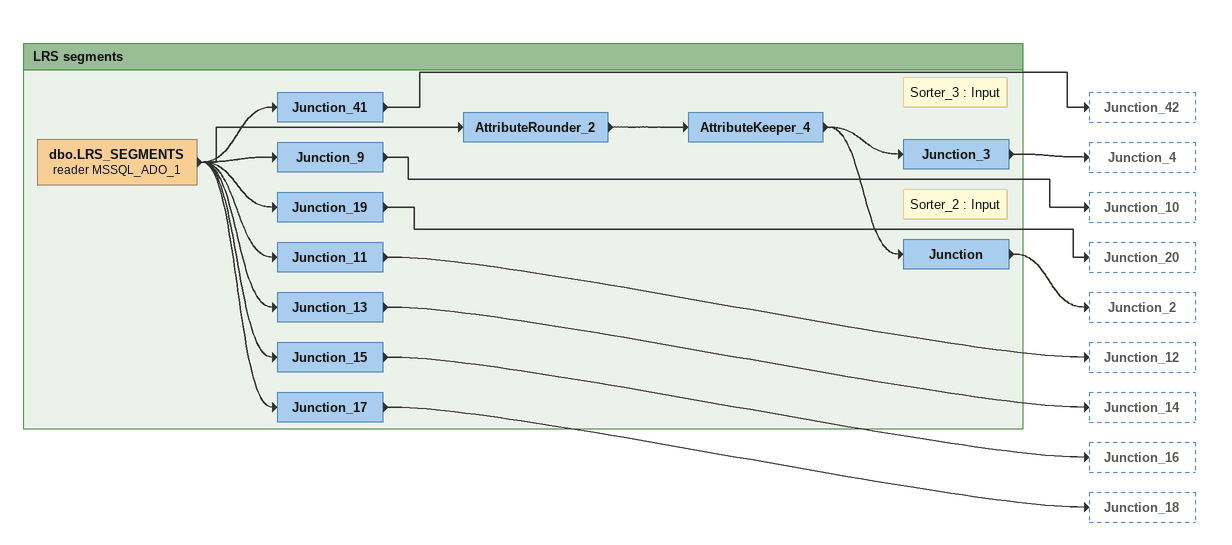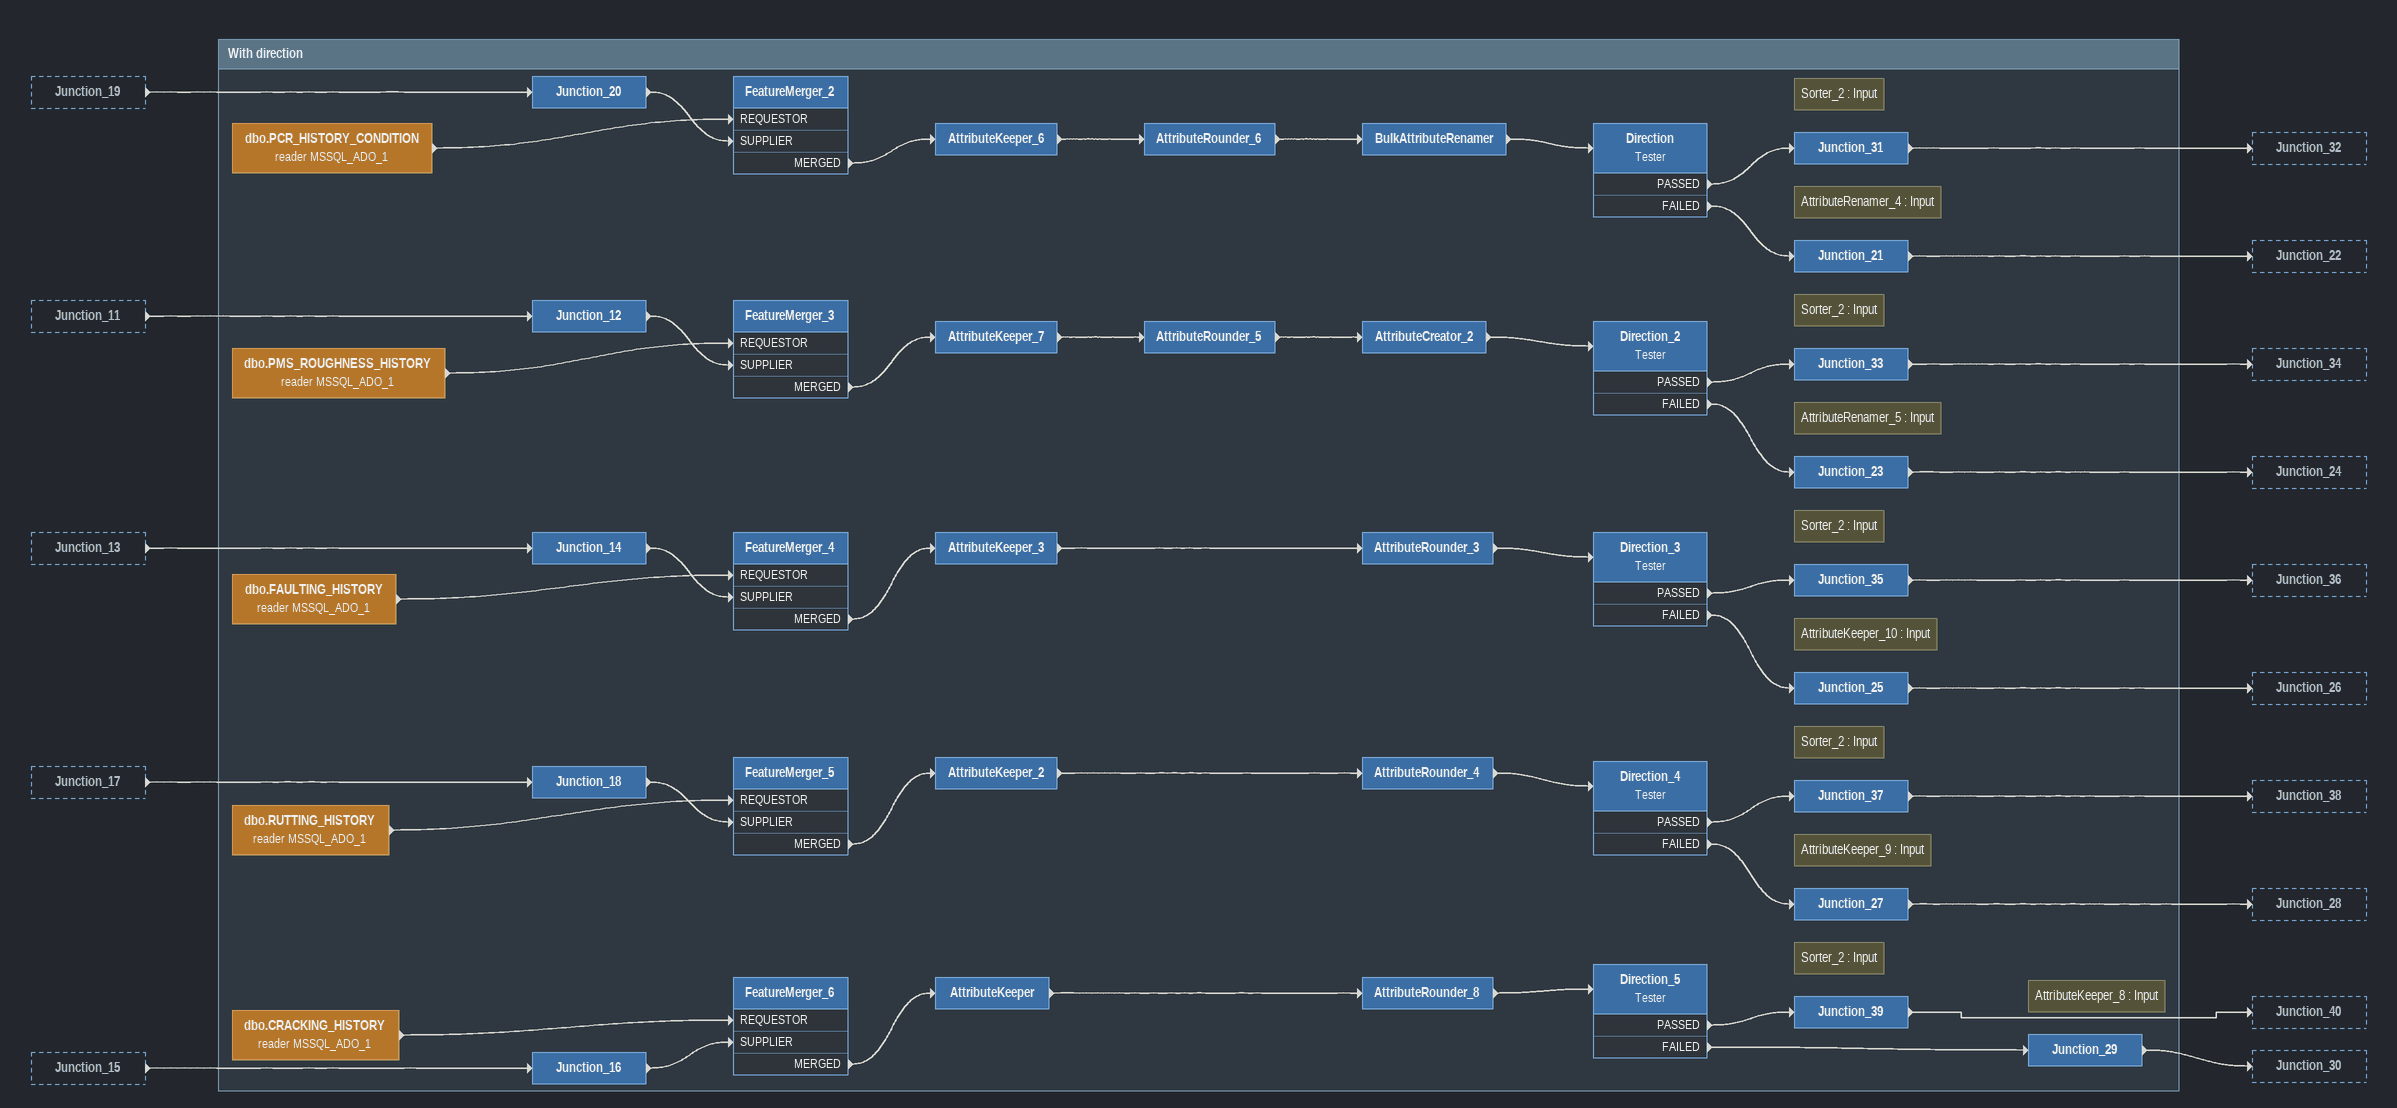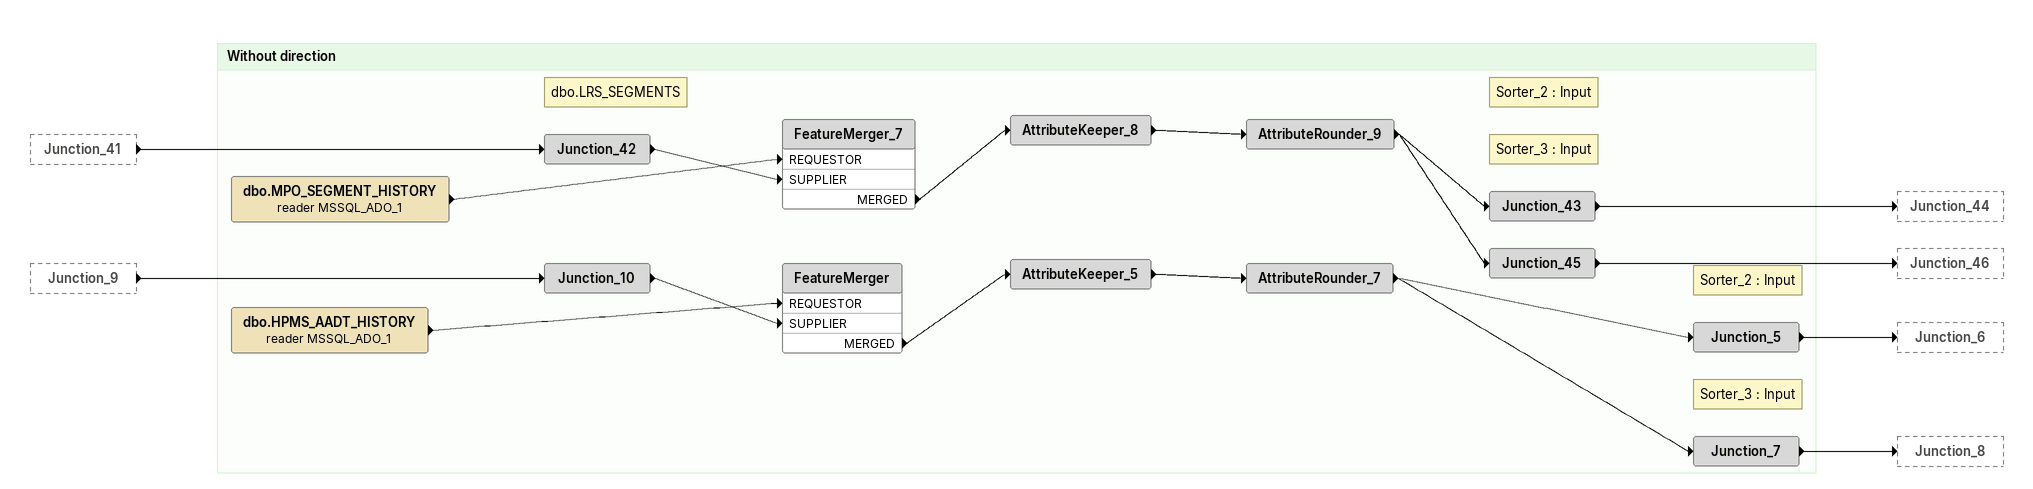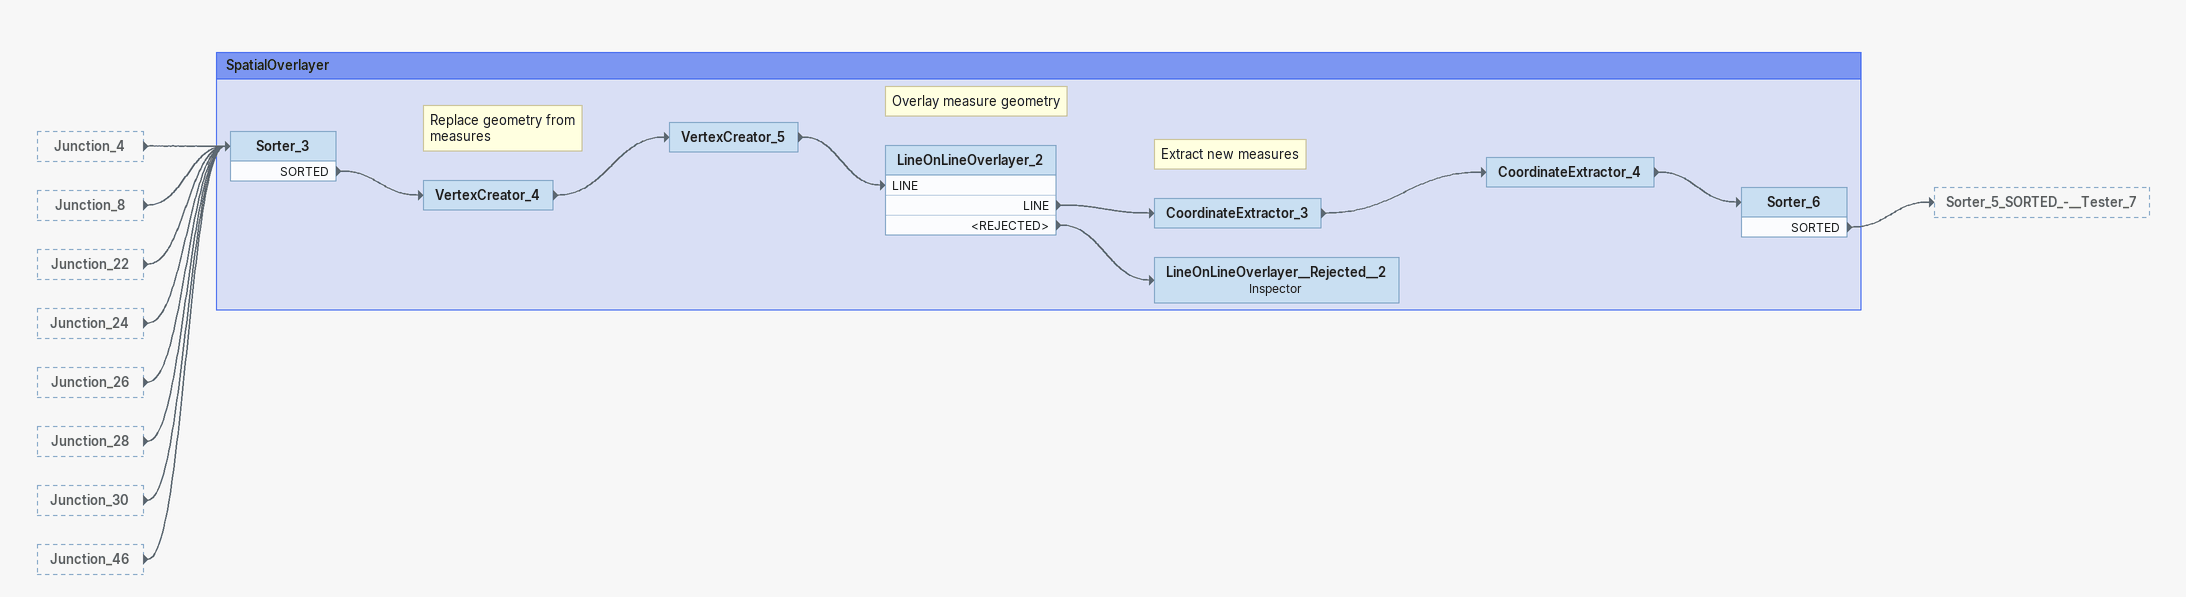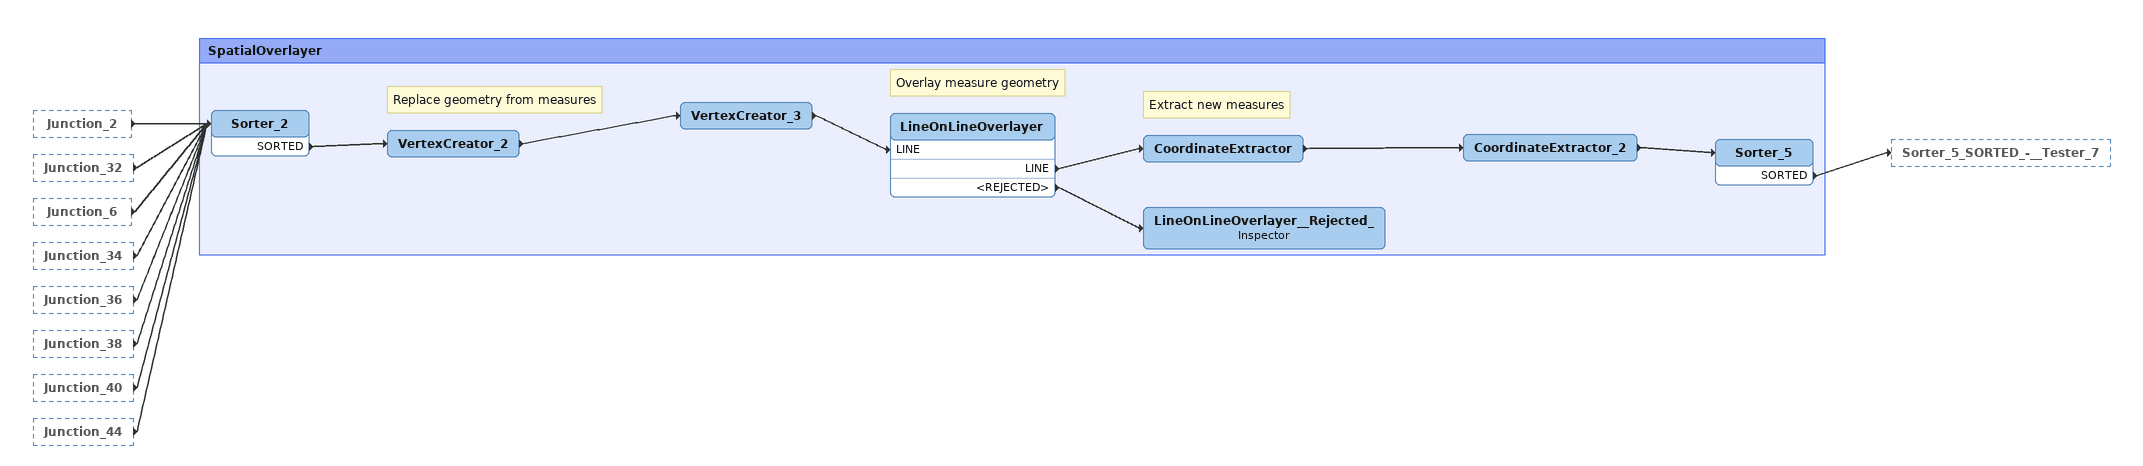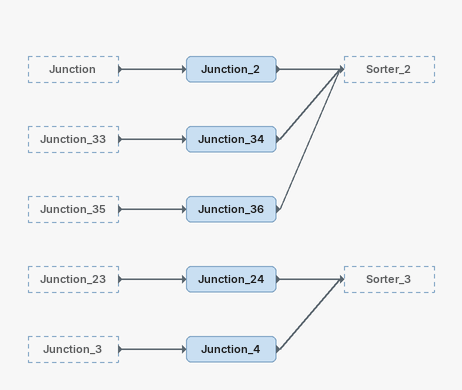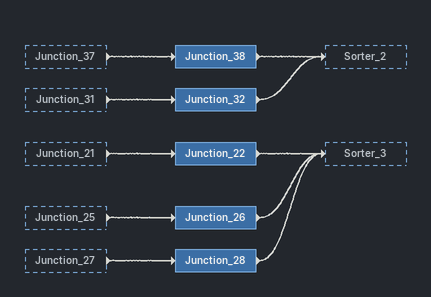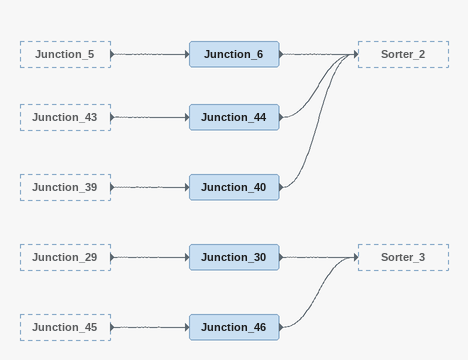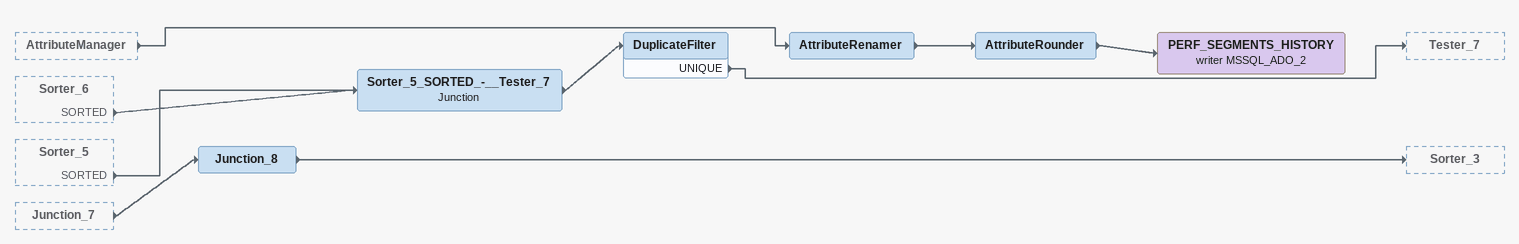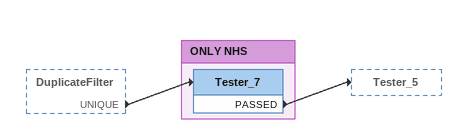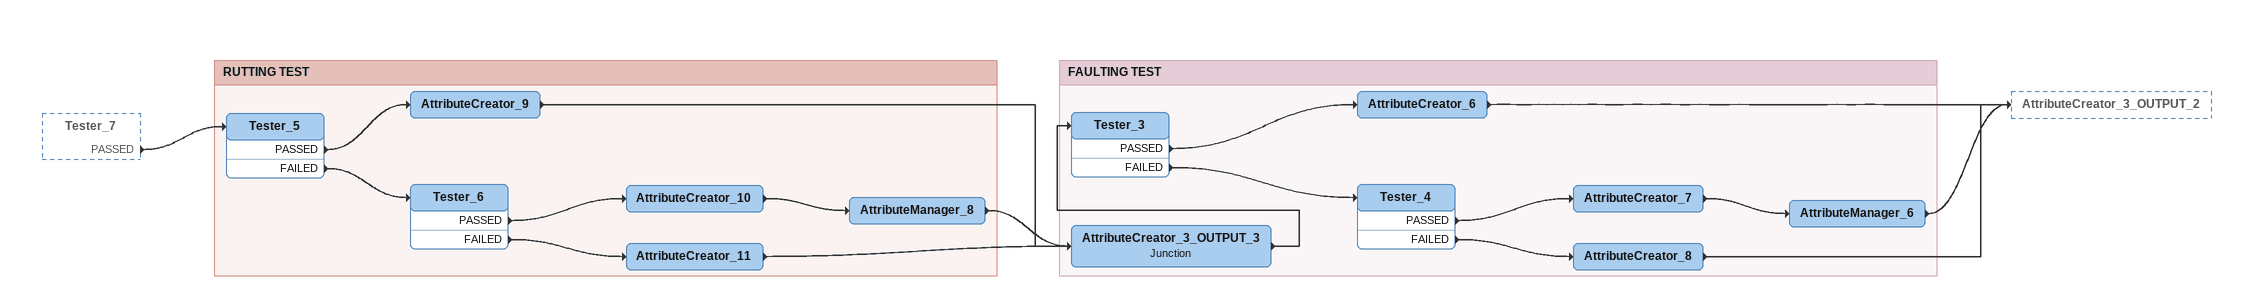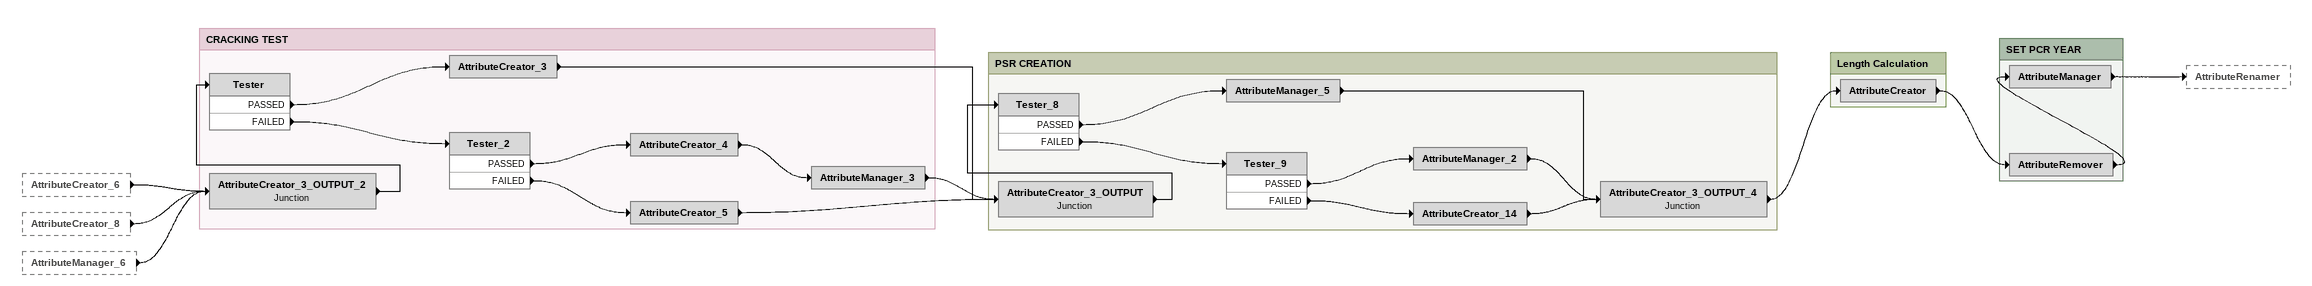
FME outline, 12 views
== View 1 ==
Bookmark: LRS segments
dbo.LRS_SEGMENTS (reader MSSQL_ADO_1)
    -> Junction_41
    -> Junction_9
    -> Junction_19
    -> Junction_11
    -> Junction_13
    -> Junction_15
    -> Junction_17
    -> AttributeRounder_2
Junction_41
    -> Junction_42
AttributeRounder_2
    -> AttributeKeeper_4
AttributeKeeper_4
    -> Junction_3
    -> Junction
Note: Sorter_3 : Input
Junction_3
    -> Junction_4
Note: Sorter_2 : Input
Junction
    -> Junction_2
Junction_9
    -> Junction_10
Junction_19
    -> Junction_20
Junction_11
    -> Junction_12
Junction_13
    -> Junction_14
Junction_15
    -> Junction_16
Junction_17
    -> Junction_18

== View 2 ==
Junction_19 [outside]
    -> Junction_20
Junction_11 [outside]
    -> Junction_12
Junction_13 [outside]
    -> Junction_14
Junction_17 [outside]
    -> Junction_18
Junction_15 [outside]
    -> Junction_16

Bookmark: With direction
Junction_20
    -> FeatureMerger_2 [SUPPLIER]
Junction_12
    -> FeatureMerger_3 [SUPPLIER]
Junction_14
    -> FeatureMerger_4 [SUPPLIER]
Junction_16
    -> FeatureMerger_6 [SUPPLIER]
Junction_18
    -> FeatureMerger_5 [SUPPLIER]
dbo.PMS_ROUGHNESS_HISTORY (reader MSSQL_ADO_1)
    -> FeatureMerger_3 [REQUESTOR]
FeatureMerger_3
    MERGED -> AttributeKeeper_7
AttributeKeeper_7
    -> AttributeRounder_5
AttributeRounder_5
    -> AttributeCreator_2
AttributeCreator_2
    -> Direction_2
Direction_2: Tester
    PASSED -> Junction_33
    FAILED -> Junction_23
Note: Sorter_2 : Input
Junction_33
    -> Junction_34
Note: AttributeRenamer_5 : Input
Junction_23
    -> Junction_24
dbo.FAULTING_HISTORY (reader MSSQL_ADO_1)
    -> FeatureMerger_4 [REQUESTOR]
FeatureMerger_4
    MERGED -> AttributeKeeper_3
AttributeKeeper_3
    -> AttributeRounder_3
AttributeRounder_3
    -> Direction_3
Direction_3: Tester
    PASSED -> Junction_35
    FAILED -> Junction_25
Note: Sorter_2 : Input
Junction_35
    -> Junction_36
Note: AttributeKeeper_10 : Input
Junction_25
    -> Junction_26
dbo.PCR_HISTORY_CONDITION (reader MSSQL_ADO_1)
    -> FeatureMerger_2 [REQUESTOR]
FeatureMerger_2
    MERGED -> AttributeKeeper_6
AttributeKeeper_6
    -> AttributeRounder_6
AttributeRounder_6
    -> BulkAttributeRenamer
BulkAttributeRenamer
    -> Direction
Direction: Tester
    PASSED -> Junction_31
    FAILED -> Junction_21
Note: Sorter_2 : Input
Junction_31
    -> Junction_32
Note: AttributeRenamer_4 : Input
Junction_21
    -> Junction_22
dbo.RUTTING_HISTORY (reader MSSQL_ADO_1)
    -> FeatureMerger_5 [REQUESTOR]
FeatureMerger_5
    MERGED -> AttributeKeeper_2
AttributeKeeper_2
    -> AttributeRounder_4
AttributeRounder_4
    -> Direction_4
Direction_4: Tester
    PASSED -> Junction_37
    FAILED -> Junction_27
Note: Sorter_2 : Input
Junction_37
    -> Junction_38
Note: AttributeKeeper_9 : Input
Junction_27
    -> Junction_28
dbo.CRACKING_HISTORY (reader MSSQL_ADO_1)
    -> FeatureMerger_6 [REQUESTOR]
FeatureMerger_6
    MERGED -> AttributeKeeper
AttributeKeeper
    -> AttributeRounder_8
AttributeRounder_8
    -> Direction_5
Direction_5: Tester
    PASSED -> Junction_39
    FAILED -> Junction_29
Note: Sorter_2 : Input
Junction_39
    -> Junction_40
Note: AttributeKeeper_8 : Input
Junction_29
    -> Junction_30

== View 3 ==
Junction_41 [outside]
    -> Junction_42
Junction_9 [outside]
    -> Junction_10

Bookmark: Without direction
Note: dbo.LRS_SEGMENTS
Junction_42
    -> FeatureMerger_7 [SUPPLIER]
Junction_10
    -> FeatureMerger [SUPPLIER]
dbo.MPO_SEGMENT_HISTORY (reader MSSQL_ADO_1)
    -> FeatureMerger_7 [REQUESTOR]
FeatureMerger_7
    MERGED -> AttributeKeeper_8
AttributeKeeper_8
    -> AttributeRounder_9
AttributeRounder_9
    -> Junction_43
    -> Junction_45
Note: Sorter_2 : Input
Junction_43
    -> Junction_44
Note: Sorter_3 : Input
Junction_45
    -> Junction_46
dbo.HPMS_AADT_HISTORY (reader MSSQL_ADO_1)
    -> FeatureMerger [REQUESTOR]
FeatureMerger
    MERGED -> AttributeKeeper_5
AttributeKeeper_5
    -> AttributeRounder_7
AttributeRounder_7
    -> Junction_5
    -> Junction_7
Note: Sorter_2 : Input
Junction_5
    -> Junction_6
Note: Sorter_3 : Input
Junction_7
    -> Junction_8

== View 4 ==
Junction_4 [outside]
    -> Sorter_3
Junction_8 [outside]
    -> Sorter_3
Junction_22 [outside]
    -> Sorter_3
Junction_24 [outside]
    -> Sorter_3
Junction_26 [outside]
    -> Sorter_3
Junction_28 [outside]
    -> Sorter_3
Junction_30 [outside]
    -> Sorter_3
Junction_46 [outside]
    -> Sorter_3

Bookmark: SpatialOverlayer
Sorter_3
    SORTED -> VertexCreator_4
Note: Replace geometry from measures
VertexCreator_4
    -> VertexCreator_5
VertexCreator_5
    -> LineOnLineOverlayer_2 [LINE]
Note: Overlay measure geometry
LineOnLineOverlayer_2
    LINE -> CoordinateExtractor_3
    <REJECTED> -> LineOnLineOverlayer__Rejected__2
Note: Extract new measures
CoordinateExtractor_3
    -> CoordinateExtractor_4
CoordinateExtractor_4
    -> Sorter_6
Sorter_6
    SORTED -> Sorter_5_SORTED_-__Tester_7
LineOnLineOverlayer__Rejected__2: Inspector

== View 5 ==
Junction_2 [outside]
    -> Sorter_2
Junction_32 [outside]
    -> Sorter_2
Junction_6 [outside]
    -> Sorter_2
Junction_34 [outside]
    -> Sorter_2
Junction_36 [outside]
    -> Sorter_2
Junction_38 [outside]
    -> Sorter_2
Junction_40 [outside]
    -> Sorter_2
Junction_44 [outside]
    -> Sorter_2

Bookmark: SpatialOverlayer
Sorter_2
    SORTED -> VertexCreator_2
Note: Replace geometry from measures
VertexCreator_2
    -> VertexCreator_3
VertexCreator_3
    -> LineOnLineOverlayer [LINE]
Note: Overlay measure geometry
LineOnLineOverlayer
    LINE -> CoordinateExtractor
    <REJECTED> -> LineOnLineOverlayer__Rejected_
Note: Extract new measures
CoordinateExtractor
    -> CoordinateExtractor_2
CoordinateExtractor_2
    -> Sorter_5
Sorter_5
    SORTED -> Sorter_5_SORTED_-__Tester_7
LineOnLineOverlayer__Rejected_: Inspector

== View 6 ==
Junction [outside]
    -> Junction_2
Junction_33 [outside]
    -> Junction_34
Junction_35 [outside]
    -> Junction_36
Junction_23 [outside]
    -> Junction_24
Junction_3 [outside]
    -> Junction_4
Junction_4
    -> Sorter_3
Junction_2
    -> Sorter_2
Junction_34
    -> Sorter_2
Junction_24
    -> Sorter_3
Junction_36
    -> Sorter_2

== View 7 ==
Junction_37 [outside]
    -> Junction_38
Junction_31 [outside]
    -> Junction_32
Junction_21 [outside]
    -> Junction_22
Junction_25 [outside]
    -> Junction_26
Junction_27 [outside]
    -> Junction_28
Junction_26
    -> Sorter_3
Junction_32
    -> Sorter_2
Junction_22
    -> Sorter_3
Junction_38
    -> Sorter_2
Junction_28
    -> Sorter_3

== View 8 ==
Junction_5 [outside]
    -> Junction_6
Junction_43 [outside]
    -> Junction_44
Junction_39 [outside]
    -> Junction_40
Junction_29 [outside]
    -> Junction_30
Junction_45 [outside]
    -> Junction_46
Junction_40
    -> Sorter_2
Junction_30
    -> Sorter_3
Junction_44
    -> Sorter_2
Junction_46
    -> Sorter_3
Junction_6
    -> Sorter_2

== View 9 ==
AttributeManager [outside]
    -> AttributeRenamer
Sorter_6 [outside]
    SORTED -> Sorter_5_SORTED_-__Tester_7
Sorter_5 [outside]
    SORTED -> Sorter_5_SORTED_-__Tester_7
Junction_7 [outside]
    -> Junction_8
Junction_8
    -> Sorter_3
Sorter_5_SORTED_-__Tester_7: Junction
    -> DuplicateFilter
DuplicateFilter
    UNIQUE -> Tester_7
AttributeRenamer
    -> AttributeRounder
AttributeRounder
    -> PERF_SEGMENTS_HISTORY (writer MSSQL_ADO_2)
PERF_SEGMENTS_HISTORY (writer MSSQL_ADO_2)

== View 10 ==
DuplicateFilter [outside]
    UNIQUE -> Tester_7

Bookmark: ONLY NHS
Tester_7
    PASSED -> Tester_5

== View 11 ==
Tester_7 [outside]
    PASSED -> Tester_5

Bookmark: RUTTING TEST
Tester_5
    PASSED -> AttributeCreator_9
    FAILED -> Tester_6
AttributeCreator_9
    -> AttributeCreator_3_OUTPUT_3
Tester_6
    PASSED -> AttributeCreator_10
    FAILED -> AttributeCreator_11
AttributeCreator_10
    -> AttributeManager_8
AttributeManager_8
    -> AttributeCreator_3_OUTPUT_3
AttributeCreator_11
    -> AttributeCreator_3_OUTPUT_3

Bookmark: FAULTING TEST
AttributeCreator_3_OUTPUT_3: Junction
    -> Tester_3
Tester_3
    PASSED -> AttributeCreator_6
    FAILED -> Tester_4
AttributeCreator_6
    -> AttributeCreator_3_OUTPUT_2
Tester_4
    PASSED -> AttributeCreator_7
    FAILED -> AttributeCreator_8
AttributeCreator_7
    -> AttributeManager_6
AttributeManager_6
    -> AttributeCreator_3_OUTPUT_2
AttributeCreator_8
    -> AttributeCreator_3_OUTPUT_2

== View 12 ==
AttributeCreator_6 [outside]
    -> AttributeCreator_3_OUTPUT_2
AttributeCreator_8 [outside]
    -> AttributeCreator_3_OUTPUT_2
AttributeManager_6 [outside]
    -> AttributeCreator_3_OUTPUT_2

Bookmark: CRACKING TEST
AttributeCreator_3_OUTPUT_2: Junction
    -> Tester
Tester
    PASSED -> AttributeCreator_3
    FAILED -> Tester_2
AttributeCreator_3
    -> AttributeCreator_3_OUTPUT
Tester_2
    PASSED -> AttributeCreator_4
    FAILED -> AttributeCreator_5
AttributeCreator_4
    -> AttributeManager_3
AttributeManager_3
    -> AttributeCreator_3_OUTPUT
AttributeCreator_5
    -> AttributeCreator_3_OUTPUT

Bookmark: PSR CREATION
AttributeCreator_3_OUTPUT: Junction
    -> Tester_8
Tester_8
    PASSED -> AttributeManager_5
    FAILED -> Tester_9
AttributeManager_5
    -> AttributeCreator_3_OUTPUT_4
Tester_9
    PASSED -> AttributeManager_2
    FAILED -> AttributeCreator_14
AttributeManager_2
    -> AttributeCreator_3_OUTPUT_4
AttributeCreator_14
    -> AttributeCreator_3_OUTPUT_4
AttributeCreator_3_OUTPUT_4: Junction
    -> AttributeCreator

Bookmark: Length Calculation
AttributeCreator
    -> AttributeRemover

Bookmark: SET PCR YEAR
AttributeRemover
    -> AttributeManager
AttributeManager
    -> AttributeRenamer
